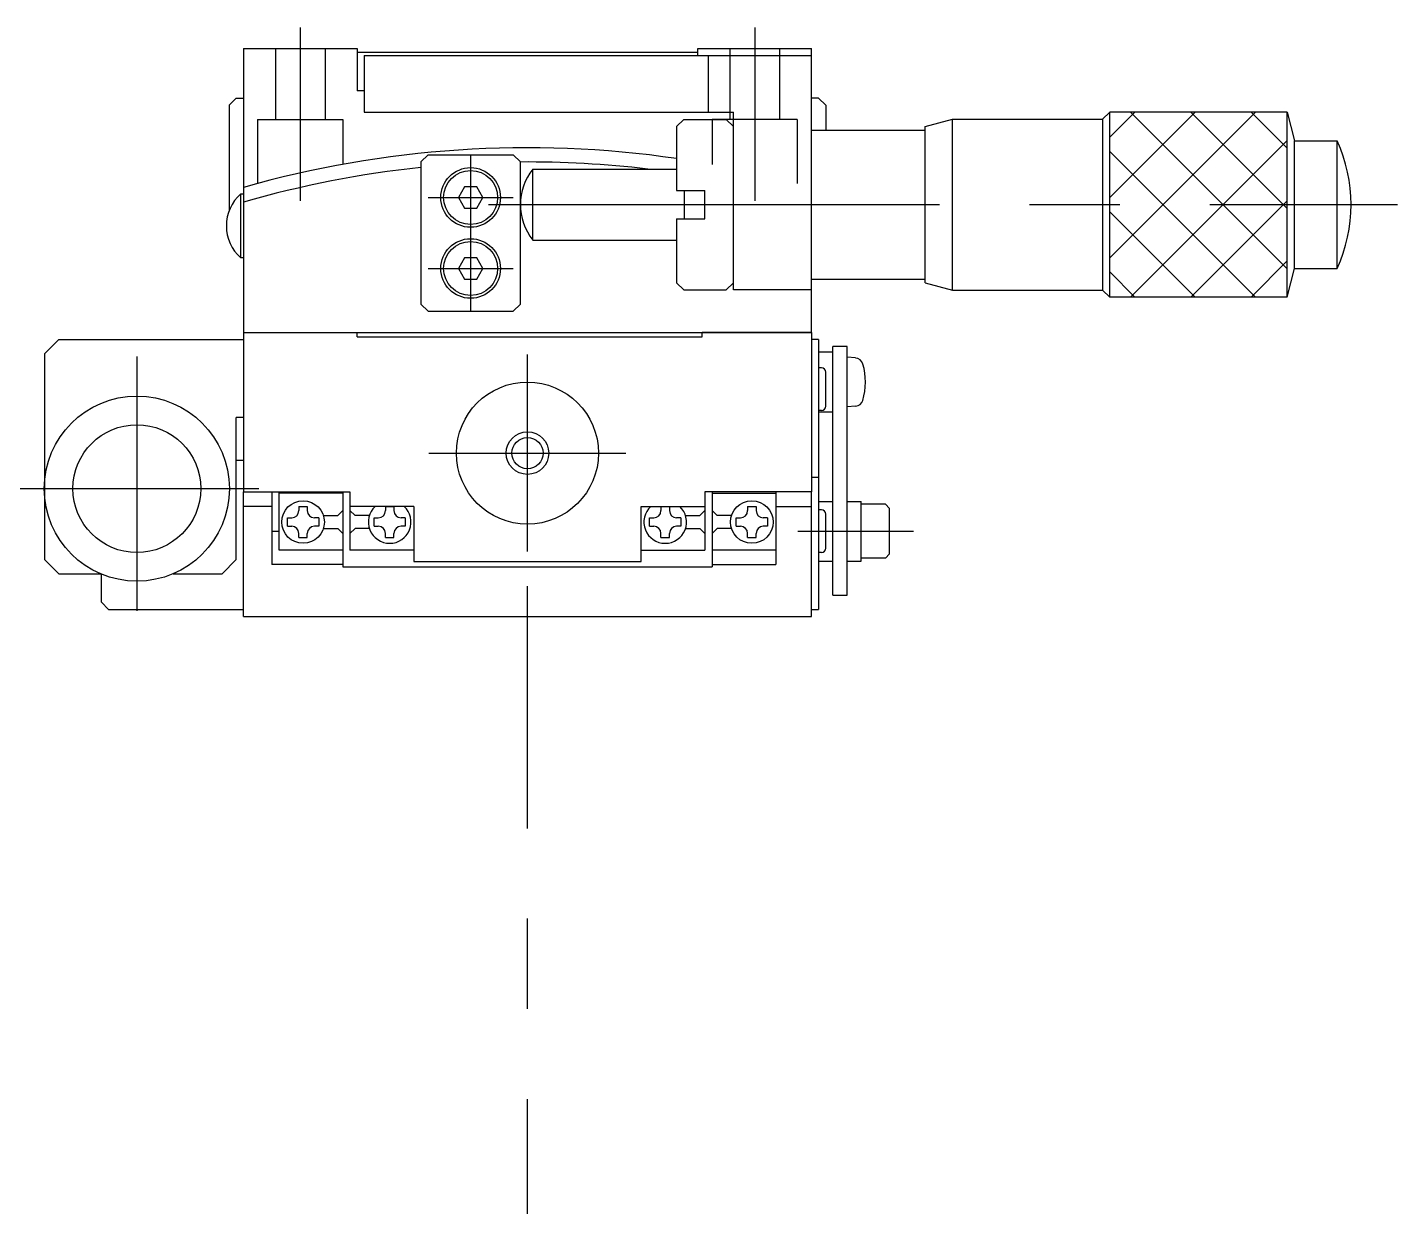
# Model space of a CAD drawing. Extents: x 361 to 615, y 544 to 782.
# Drawn here: x 446.7 to 543.2, y 699.3 to 782.3 of the extents above; entities that cross this region are included whole.
import ezdxf

# ---------------------------------------------------------------- set-up
doc = ezdxf.new("R2010")
doc.units = 0
doc.linetypes.add('CENTER', pattern=[50.8, 31.75, -6.35, 6.35, -6.35])
doc.linetypes.add('DASHED', pattern=[19.05, 12.7, -6.35])
doc.layers.get('0').update_dxf_attribs({"linetype": 'CONTINUOUS'})
doc.layers.add('CENTER', color=1, linetype='CENTER')

msp = doc.modelspace()

# ---------------------------------------------------------------- linework, layer by layer
at = {"color": 7, "linetype": 'CONTINUOUS'}
for p, q in [((461.957, 780.83), (461.957, 760.83)), ((461.957, 780.83), (469.957, 780.83)), ((469.957, 780.83), (469.957, 777.83)), ((493.957, 780.53), (469.957, 780.53)), ((493.957, 780.83), (501.957, 780.83)), ((493.957, 780.33), (493.957, 780.83)), ((501.957, 760.83), (501.957, 780.83)), ((470.457, 780.33), (501.957, 780.33)), ((470.457, 780.33), (470.457, 776.33)), ((494.706, 776.33), (494.706, 780.33)), ((470.457, 777.83), (469.957, 777.83)), ((461.457, 777.33), (460.957, 776.83)), ((460.957, 776.83), (460.957, 769.407)), ((461.457, 777.33), (461.957, 777.33)), ((502.457, 777.33), (501.957, 777.33)), ((502.457, 777.33), (502.957, 776.83)), ((502.957, 776.83), (502.957, 775.08)), ((470.457, 776.33), (496.457, 776.33)), ((492.957, 775.83), (492.457, 775.33)), ((492.957, 775.83), (495.957, 775.83)), ((495.957, 775.83), (496.457, 775.33)), ((496.457, 763.83), (496.457, 776.33)), ((509.957, 775.33), (511.889, 775.848)), ((511.889, 775.848), (522.457, 775.848)), ((511.889, 763.812), (511.889, 775.812)), ((522.957, 776.348), (522.457, 775.848)), ((522.457, 775.848), (522.457, 763.812)), ((535.457, 776.348), (522.957, 776.348)), ((535.457, 776.348), (535.957, 774.33)), ((492.457, 775.33), (492.457, 770.83)), ((501.957, 775.08), (509.957, 775.08)), ((509.957, 764.33), (509.957, 775.33)), ((535.957, 765.33), (535.957, 774.33)), ((535.957, 774.33), (538.957, 774.33)), ((474.457, 772.83), (474.957, 773.33)), ((474.457, 772.83), (474.457, 762.83)), ((474.957, 773.33), (480.957, 773.33)), ((480.957, 773.33), (481.457, 772.83)), ((481.457, 762.83), (481.457, 772.83)), ((482.335, 772.33), (492.457, 772.33)), ((477.524, 771.08), (477.091, 770.33)), ((478.39, 771.08), (477.524, 771.08)), ((478.823, 770.33), (478.39, 771.08)), ((492.457, 770.83), (494.457, 770.83)), ((493.007, 768.83), (493.007, 770.83)), ((494.457, 768.83), (494.457, 770.83)), ((461.773, 766.08), (461.773, 770.58)), ((461.773, 770.58), (461.957, 770.58)), ((477.091, 770.33), (477.524, 769.58)), ((478.39, 769.58), (478.823, 770.33)), ((477.524, 769.58), (478.39, 769.58)), ((492.457, 768.83), (492.457, 764.33)), ((492.457, 768.83), (494.457, 768.83)), ((482.335, 767.33), (492.457, 767.33)), ((461.957, 766.08), (461.773, 766.08)), ((477.524, 766.08), (477.091, 765.33)), ((478.39, 766.08), (477.524, 766.08)), ((478.823, 765.33), (478.39, 766.08)), ((477.091, 765.33), (477.524, 764.58)), ((478.39, 764.58), (478.823, 765.33)), ((535.457, 763.312), (535.957, 765.33)), ((535.957, 765.33), (538.957, 765.33)), ((477.524, 764.58), (478.39, 764.58)), ((492.957, 763.83), (492.457, 764.33)), ((496.457, 764.33), (495.957, 763.83)), ((501.957, 764.58), (509.957, 764.58)), ((509.957, 764.33), (511.889, 763.812)), ((492.957, 763.83), (495.957, 763.83)), ((501.957, 763.83), (496.457, 763.83)), ((511.889, 763.812), (522.457, 763.812)), ((522.957, 763.312), (522.457, 763.812)), ((535.457, 763.312), (522.957, 763.312)), ((474.957, 762.33), (474.457, 762.83)), ((474.957, 762.33), (480.957, 762.33)), ((481.457, 762.83), (480.957, 762.33)), ((447.957, 759.33), (448.957, 760.33)), ((448.957, 760.33), (461.957, 760.33)), ((461.957, 760.83), (461.957, 749.605)), ((461.957, 760.83), (469.957, 760.83)), ((461.957, 760.83), (501.957, 760.83)), ((469.957, 760.53), (469.957, 760.83)), ((469.957, 760.53), (494.257, 760.53)), ((494.257, 760.53), (494.257, 760.83)), ((501.957, 760.83), (494.257, 760.83)), ((501.957, 760.83), (501.957, 749.605)), ((502.457, 760.33), (501.957, 760.33)), ((502.457, 760.33), (502.457, 741.33)), ((447.957, 759.33), (447.957, 744.83)), ((503.457, 759.43), (502.457, 759.43)), ((503.457, 742.33), (503.457, 759.83)), ((504.457, 759.83), (503.457, 759.83)), ((504.457, 742.33), (504.457, 759.83)), ((502.657, 758.33), (502.457, 758.33)), ((505.051, 759.028), (504.457, 759.08)), ((502.957, 755.63), (502.957, 758.03)), ((505.065, 755.633), (504.457, 755.58)), ((461.957, 754.83), (461.457, 754.83)), ((461.457, 744.83), (461.457, 754.83)), ((502.657, 755.33), (502.457, 755.33)), ((502.457, 755.23), (503.457, 755.23)), ((461.457, 751.83), (461.957, 751.83)), ((502.457, 750.605), (501.957, 750.605)), ((461.957, 740.83), (461.957, 749.605)), ((461.957, 749.605), (469.457, 749.605)), ((463.957, 749.605), (463.957, 744.496)), ((464.457, 749.605), (464.457, 745.51)), ((468.957, 749.605), (468.957, 744.317)), ((469.457, 749.605), (469.457, 745.495)), ((494.457, 749.605), (494.457, 745.495)), ((501.957, 749.605), (494.457, 749.605)), ((494.957, 749.605), (494.957, 744.317)), ((499.457, 749.605), (499.457, 744.496)), ((501.957, 740.83), (501.957, 749.605)), ((468.957, 749.51), (464.457, 749.51)), ((494.957, 749.51), (499.457, 749.51)), ((502.457, 748.93), (503.457, 748.93)), ((504.457, 748.93), (505.457, 748.93)), ((505.457, 744.73), (505.457, 748.93)), ((507.157, 748.73), (505.457, 748.73)), ((507.157, 748.73), (507.457, 748.43)), ((463.957, 748.58), (461.957, 748.58)), ((465.057, 747.18), (465.057, 747.78)), ((465.057, 747.78), (465.357, 747.78)), ((465.857, 748.58), (466.457, 748.58)), ((465.857, 748.58), (465.857, 748.28)), ((466.457, 748.58), (466.457, 748.28)), ((467.257, 747.78), (466.957, 747.78)), ((467.257, 747.78), (467.257, 747.18)), ((467.588, 747.93), (468.597, 747.93)), ((468.597, 747.93), (468.957, 748.291)), ((473.957, 748.58), (469.457, 748.58)), ((469.818, 747.93), (469.457, 748.291)), ((470.826, 747.93), (469.818, 747.93)), ((471.157, 747.18), (471.157, 747.78)), ((471.157, 747.78), (471.457, 747.78)), ((471.957, 748.58), (472.557, 748.58)), ((471.957, 748.58), (471.957, 748.28)), ((472.557, 748.58), (472.557, 748.28)), ((473.357, 747.78), (473.057, 747.78)), ((473.357, 747.78), (473.357, 747.18)), ((473.957, 748.58), (473.957, 744.705)), ((489.957, 748.58), (494.457, 748.58)), ((489.957, 744.705), (489.957, 748.58)), ((490.557, 747.18), (490.557, 747.78)), ((490.557, 747.78), (490.857, 747.78)), ((491.357, 748.58), (491.957, 748.58)), ((491.357, 748.58), (491.357, 748.28)), ((491.957, 748.58), (491.957, 748.28)), ((492.757, 747.78), (492.457, 747.78)), ((492.757, 747.78), (492.757, 747.18)), ((493.088, 747.93), (494.097, 747.93)), ((494.097, 747.93), (494.457, 748.291)), ((495.318, 747.93), (494.957, 748.291)), ((496.326, 747.93), (495.318, 747.93)), ((496.657, 747.18), (496.657, 747.78)), ((496.657, 747.78), (496.957, 747.78)), ((497.457, 748.58), (498.057, 748.58)), ((497.457, 748.58), (497.457, 748.28)), ((498.057, 748.58), (498.057, 748.28)), ((498.857, 747.78), (498.557, 747.78)), ((498.857, 747.78), (498.857, 747.18)), ((499.457, 748.58), (501.957, 748.58)), ((502.657, 748.33), (502.457, 748.33)), ((502.957, 745.63), (502.957, 748.03)), ((507.457, 745.23), (507.457, 748.43)), ((463.957, 746.83), (464.457, 746.83)), ((465.057, 747.18), (465.357, 747.18)), ((467.257, 747.18), (466.957, 747.18)), ((467.588, 747.03), (468.597, 747.03)), ((468.597, 747.03), (468.957, 746.67)), ((469.818, 747.03), (469.457, 746.67)), ((470.826, 747.03), (469.818, 747.03)), ((471.157, 747.18), (471.457, 747.18)), ((473.357, 747.18), (473.057, 747.18)), ((490.557, 747.18), (490.857, 747.18)), ((492.757, 747.18), (492.457, 747.18)), ((493.088, 747.03), (494.097, 747.03)), ((494.097, 747.03), (494.457, 746.67)), ((495.318, 747.03), (494.957, 746.67)), ((496.326, 747.03), (495.318, 747.03)), ((496.657, 747.18), (496.957, 747.18)), ((498.857, 747.18), (498.557, 747.18)), ((465.857, 746.38), (465.857, 746.68)), ((465.857, 746.38), (466.457, 746.38)), ((466.457, 746.38), (466.457, 746.68)), ((471.957, 746.38), (471.957, 746.68)), ((471.957, 746.38), (472.557, 746.38)), ((472.557, 746.38), (472.557, 746.68)), ((491.357, 746.38), (491.357, 746.68)), ((491.357, 746.38), (491.957, 746.38)), ((491.957, 746.38), (491.957, 746.68)), ((497.457, 746.38), (497.457, 746.68)), ((497.457, 746.38), (498.057, 746.38)), ((498.057, 746.38), (498.057, 746.68)), ((448.957, 743.83), (447.957, 744.83)), ((460.457, 743.83), (461.457, 744.83)), ((464.457, 745.51), (468.957, 745.51)), ((473.957, 745.495), (469.457, 745.495)), ((489.957, 745.495), (494.457, 745.495)), ((494.957, 745.51), (499.457, 745.51)), ((502.657, 745.33), (502.457, 745.33)), ((507.157, 744.93), (505.457, 744.93)), ((507.457, 745.23), (507.157, 744.93)), ((448.957, 743.83), (451.957, 743.83)), ((451.957, 741.83), (451.957, 743.811)), ((457.003, 743.83), (460.457, 743.83)), ((468.957, 744.496), (463.957, 744.496)), ((468.957, 744.317), (494.957, 744.317)), ((473.957, 744.705), (489.957, 744.705)), ((494.957, 744.496), (499.457, 744.496)), ((502.457, 744.73), (503.457, 744.73)), ((504.457, 744.73), (505.457, 744.73)), ((503.457, 742.33), (504.457, 742.33)), ((452.457, 741.33), (451.957, 741.83)), ((452.457, 741.33), (461.957, 741.33)), ((501.957, 741.33), (502.457, 741.33)), ((461.957, 740.83), (501.957, 740.83))]:
    msp.add_line(p, q, dxfattribs=at)
at = {"color": 3, "linetype": 'DASHED'}
for p, q in [((464.207, 780.83), (464.207, 775.83)), ((467.707, 780.83), (467.707, 775.83)), ((496.207, 780.83), (496.207, 775.83)), ((499.707, 780.83), (499.707, 775.83)), ((462.957, 775.83), (462.957, 771.314)), ((462.957, 775.83), (468.957, 775.83)), ((468.957, 775.83), (468.957, 772.663)), ((494.957, 775.83), (494.957, 772.663)), ((500.957, 775.83), (494.957, 775.83)), ((500.957, 775.83), (500.957, 771.314))]:
    msp.add_line(p, q, dxfattribs=at)
at = {"color": 3, "linetype": 'CONTINUOUS'}
for p, q in [((522.957, 763.312), (522.957, 776.348)), ((533.218, 776.348), (522.957, 766.087)), ((528.975, 776.348), (522.957, 770.33)), ((524.732, 776.348), (522.957, 774.573)), ((524.425, 776.348), (535.457, 765.315)), ((528.668, 776.348), (535.457, 769.558)), ((532.91, 776.348), (535.457, 773.801)), ((535.457, 763.312), (535.457, 776.348)), ((535.457, 774.345), (524.425, 763.312)), ((538.957, 765.33), (538.957, 774.33)), ((522.957, 773.573), (533.218, 763.312)), ((482.335, 767.33), (482.335, 772.33)), ((535.457, 770.102), (528.668, 763.312)), ((522.957, 769.33), (528.975, 763.312)), ((522.957, 765.087), (524.732, 763.312)), ((535.457, 765.86), (532.91, 763.312))]:
    msp.add_line(p, q, dxfattribs=at)
at = {"color": 7, "linetype": 'CONTINUOUS'}
for centre, radius in [((477.957, 770.33), 2.1), ((477.957, 770.33), 1.9), ((477.957, 765.33), 2.1), ((477.957, 765.33), 1.9), ((481.957, 752.33), 5), ((454.457, 749.83), 6.518), ((454.457, 749.83), 4.5), ((481.957, 752.33), 1.1), ((466.157, 747.48), 1.5), ((497.757, 747.48), 1.5)]:
    msp.add_circle(centre, radius, dxfattribs=at)
at = {"color": 3, "linetype": 'CONTINUOUS'}
msp.add_circle((481.957, 752.33), 1.5, dxfattribs=at)
at = {"color": 7, "linetype": 'CONTINUOUS'}
for centre, radius, start, end in [((481.957, 700.83), 73, 81.73014, 105.9008), ((529.332, 769.83), 10.625, 334.94231, 25.05769), ((481.957, 700.83), 72, 83.24373, 90.39789), ((481.957, 700.83), 72, 95.97916, 106.12762), ((485.457, 769.83), 4, 141.31781, 218.72248), ((463.757, 768.33), 3, 131.40962, 228.59038), ((502.657, 758.03), 0.3, 0, 90), ((504.999, 758.43), 0.6, 16.38769, 85), ((501.257, 757.33), 4.5, 343.41272, 16.38769), ((502.657, 755.63), 0.3, 270, 0), ((505.014, 756.211), 0.58, 275, 343.41272), ((465.357, 748.28), 0.5, 270, 0), ((466.957, 748.28), 0.5, 180, 270), ((472.257, 747.48), 1.5, 132.86941, 47.13059), ((471.457, 748.28), 0.5, 270, 0), ((473.057, 748.28), 0.5, 180, 270), ((491.657, 747.48), 1.5, 132.86941, 47.13059), ((490.857, 748.28), 0.5, 270, 0), ((492.457, 748.28), 0.5, 180, 270), ((496.957, 748.28), 0.5, 270, 0), ((498.557, 748.28), 0.5, 180, 270), ((502.657, 748.03), 0.3, 0, 90), ((465.357, 746.68), 0.5, 0, 90), ((466.957, 746.68), 0.5, 90, 180), ((471.457, 746.68), 0.5, 0, 90), ((473.057, 746.68), 0.5, 90, 180), ((490.857, 746.68), 0.5, 0, 90), ((492.457, 746.68), 0.5, 90, 180), ((496.957, 746.68), 0.5, 0, 90), ((498.557, 746.68), 0.5, 90, 180), ((502.657, 745.63), 0.3, 270, 0)]:
    msp.add_arc(centre, radius, start, end, dxfattribs=at)
at = {"layer": 'CENTER', "color": 1, "linetype": 'CENTER'}
for p, q in [((465.957, 782.305), (465.957, 770.101)), ((497.957, 782.305), (497.957, 770.101)), ((477.957, 773.33), (477.957, 762.33)), ((474.957, 770.33), (480.957, 770.33)), ((479.209, 769.83), (543.223, 769.83)), ((474.957, 765.33), (480.957, 765.33)), ((481.957, 745.395), (481.957, 759.266)), ((454.457, 759.136), (454.457, 741.236)), ((475.022, 752.33), (488.893, 752.33)), ((445.152, 749.83), (463.052, 749.83)), ((500.988, 746.83), (509.145, 746.83)), ((481.957, 675.104), (481.957, 742.974))]:
    msp.add_line(p, q, dxfattribs=at)

doc.saveas('drawing.dxf')
